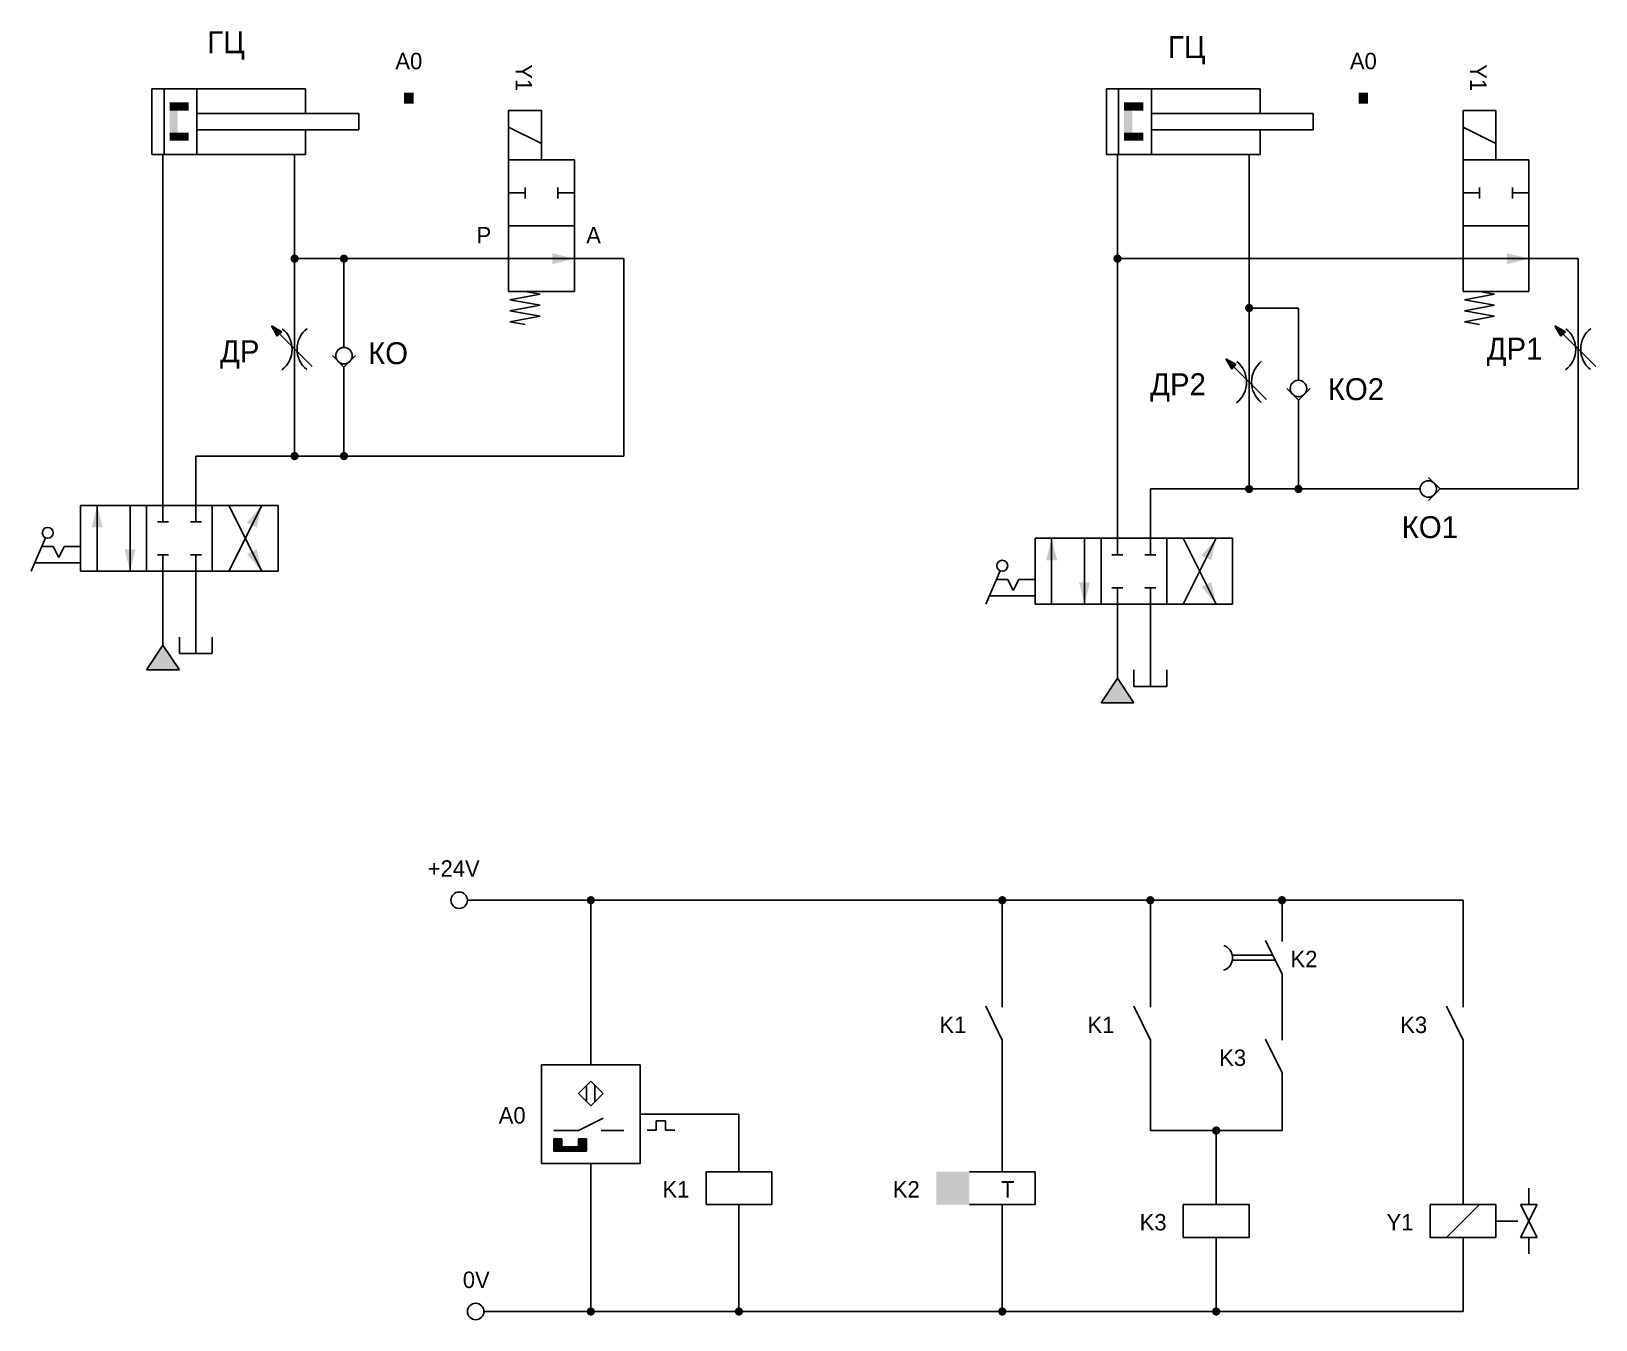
# Model space of a CAD drawing. Extents: x 2 to 145, y 18 to 135.
import ezdxf
from ezdxf.enums import TextEntityAlignment as Align

# ---------------------------------------------------------------- set-up
doc = ezdxf.new("R2010")
doc.units = 0
doc.header["$MEASUREMENT"] = 0
doc.linetypes.add('AUSGEZOGEN', pattern=[0])
doc.linetypes.add('GESTRICHELT', pattern=[3, 2, -1])
for name, color, linetype in [('1', 7, 'AUSGEZOGEN'), ('LINES', 7, 'AUSGEZOGEN'), ('TCONNECTIONS', 7, 'AUSGEZOGEN'), ('TEXT', 7, 'AUSGEZOGEN')]:
    doc.layers.add(name, color=color, linetype=linetype)

# ---------------------------------------------------------------- blocks, each defined once
blk = doc.blocks.new('B2')
at = {"layer": '1', "color": 7}
blk.add_line((2.25, 1.5), (4.5, 1.5), dxfattribs=at)
blk.add_circle((1.5, 1.5), 0.75, dxfattribs=at)
blk.add_text('  0V', height=1.5, dxfattribs=at).set_placement((1, 3.64), align=Align.CENTER)
blk = doc.blocks.new('B3')
at = {"layer": '1', "color": 7}
blk.add_line((2.25, 1.5), (4.5, 1.5), dxfattribs=at)
blk.add_circle((1.5, 1.5), 0.75, dxfattribs=at)
blk.add_text('+24V', height=1.5, dxfattribs=at).set_placement((1, 3.64), align=Align.CENTER)
blk = doc.blocks.new('B4')
at = {"layer": 'TCONNECTIONS', "color": 7, "const_width": 0.375}
blk.add_lwpolyline([(1.3125, 1.5, 1), (1.6875, 1.5, 1)], format="xyb", close=True, dxfattribs=at)
blk = doc.blocks.new('B5')
at = {"layer": 'TCONNECTIONS', "color": 7, "const_width": 0.375}
blk.add_lwpolyline([(1.3125, 1.5, 1), (1.6875, 1.5, 1)], format="xyb", close=True, dxfattribs=at)
blk = doc.blocks.new('B6')
at = {"layer": '1', "color": 7}
for p, q in [((6, 7.5), (6, 5.25)), ((3, 5.25), (9, 5.25)), ((9, 5.25), (9, 2.25)), ((3, 2.25), (9, 2.25)), ((6, 2.25), (6, 0))]:
    blk.add_line(p, q, dxfattribs=at)
for points in [[(3, 5.25), (3, 2.25), (3, 5.25), (0, 2.25)], [(3, 5.25), (0, 2.25), (3, 5.25), (0, 5.25)]]:
    blk.add_solid(points, dxfattribs=at)
for s, p in [('K2', (-2.75, 2.89)), ('T', (6.5, 2.89))]:
    blk.add_text(s, height=1.5, dxfattribs=at).set_placement(p, align=Align.CENTER)
blk = doc.blocks.new('B7')
at = {"layer": '1', "color": 7}
for p, q in [((4.5, 12), (4.5, 10.5)), ((0, 10.5), (0, 1.5)), ((0, 10.5), (9, 10.5)), ((9, 10.5), (9, 1.5)), ((4.5, 9), (3.37, 7.88)), ((4.12, 8.62), (4.12, 7.12)), ((4.5, 9), (5.62, 7.88)), ((4.87, 8.62), (4.87, 7.12)), ((3.37, 7.88), (4.5, 6.75)), ((5.62, 7.88), (4.5, 6.75)), ((9, 6), (12, 6)), ((1.12, 4.5), (3.19, 4.5)), ((3, 4.5), (3.37, 4.5)), ((5.62, 5.62), (3.37, 4.5)), ((5.44, 4.5), (7.5, 4.5)), ((9.62, 4.54), (10.46, 4.54)), ((10.46, 5.39), (10.46, 4.54)), ((10.46, 5.39), (11.31, 5.39)), ((11.31, 5.39), (11.31, 4.54)), ((11.31, 4.54), (12.15, 4.54)), ((1.12, 3.75), (1.12, 2.62)), ((1.12, 3.75), (1.87, 3.75)), ((1.87, 3.75), (1.87, 3)), ((1.87, 3), (3.37, 3)), ((2.62, 3), (3.37, 3)), ((3.37, 3.75), (4.12, 3.75)), ((3.37, 3.75), (4.12, 3.75)), ((3.37, 3.75), (3.37, 3)), ((3.37, 3.75), (3.37, 3)), ((4.12, 3.75), (4.12, 2.62)), ((4.12, 3.75), (4.12, 2.62)), ((0, 1.5), (9, 1.5)), ((1.12, 2.62), (4.12, 2.62)), ((2.62, 2.62), (4.12, 2.62)), ((4.5, 1.5), (4.5, 0)), ((4.5, 1.5), (4.5, 0))]:
    blk.add_line(p, q, dxfattribs=at)
for points in [[(1.12, 3.75), (1.12, 2.62), (1.12, 3.75), (1.87, 3)], [(1.12, 3.75), (1.87, 3), (1.12, 3.75), (1.87, 3.75)], [(1.12, 2.62), (2.62, 2.62), (1.12, 2.62), (1.87, 3)], [(2.62, 2.62), (2.62, 3), (2.62, 2.62), (1.87, 3)], [(3.37, 3), (2.62, 3), (3.37, 3), (2.62, 2.62)], [(3.37, 3), (2.62, 2.62), (3.37, 3), (4.12, 2.62)], [(3.37, 3), (4.12, 2.62), (3.37, 3), (4.12, 3.75)], [(4.12, 3.75), (3.37, 3.75), (4.12, 3.75), (3.37, 3)]]:
    blk.add_solid(points, dxfattribs=at)
blk.add_text('A0', height=1.5, dxfattribs=at).set_placement((-2.67, 5.14), align=Align.CENTER)
blk = doc.blocks.new('B8')
at = {"layer": 'TCONNECTIONS', "color": 7, "const_width": 0.375}
blk.add_lwpolyline([(1.3125, 1.5, 1), (1.6875, 1.5, 1)], format="xyb", close=True, dxfattribs=at)
blk = doc.blocks.new('B9')
at = {"layer": 'TCONNECTIONS', "color": 7, "const_width": 0.375}
blk.add_lwpolyline([(1.3125, 1.5, 1), (1.6875, 1.5, 1)], format="xyb", close=True, dxfattribs=at)
blk = doc.blocks.new('B10')
at = {"layer": '1', "color": 7}
for p, q in [((3, 7.5), (3, 5.25)), ((0, 5.25), (6, 5.25)), ((0, 5.25), (0, 2.25)), ((6, 5.25), (6, 2.25)), ((0, 2.25), (6, 2.25)), ((3, 2.25), (3, 0))]:
    blk.add_line(p, q, dxfattribs=at)
blk.add_text('K1', height=1.5, dxfattribs=at).set_placement((-2.75, 2.89), align=Align.CENTER)
blk = doc.blocks.new('B11')
at = {"layer": 'TCONNECTIONS', "color": 7, "const_width": 0.375}
blk.add_lwpolyline([(1.3125, 1.5, 1), (1.6875, 1.5, 1)], format="xyb", close=True, dxfattribs=at)
blk = doc.blocks.new('B12')
at = {"layer": '1', "color": 7}
for p, q in [((2.5, 7.5), (2.5, 5.25)), ((1, 5.33), (2.5, 2.25)), ((2.5, 2.25), (2.5, 0))]:
    blk.add_line(p, q, dxfattribs=at)
blk.add_text('K1', height=1.5, dxfattribs=at).set_placement((-2, 2.89), align=Align.CENTER)
blk = doc.blocks.new('B13')
at = {"layer": '1', "color": 7}
for p, q in [((3, 7.5), (3, 5.25)), ((0, 5.25), (6, 5.25)), ((0, 5.25), (0, 2.25)), ((6, 5.25), (6, 2.25)), ((0, 2.25), (6, 2.25)), ((3, 2.25), (3, 0))]:
    blk.add_line(p, q, dxfattribs=at)
blk.add_text('K3', height=1.5, dxfattribs=at).set_placement((-2.75, 2.89), align=Align.CENTER)
blk = doc.blocks.new('B14')
at = {"layer": '1', "color": 7}
for p, q in [((2.5, 7.5), (2.5, 5.25)), ((1, 5.33), (2.5, 2.25)), ((2.5, 2.25), (2.5, 0))]:
    blk.add_line(p, q, dxfattribs=at)
blk.add_text('K1', height=1.5, dxfattribs=at).set_placement((-2, 2.89), align=Align.CENTER)
blk = doc.blocks.new('B15')
at = {"layer": '1', "color": 7}
for p, q in [((2.5, 7.5), (2.5, 5.25)), ((1, 5.33), (2.5, 2.25)), ((-2, 3.98), (1.6, 3.98)), ((-2, 3.53), (1.82, 3.53)), ((2.5, 2.25), (2.5, 0))]:
    blk.add_line(p, q, dxfattribs=at)
blk.add_arc((-3.2, 3.75), 1.19, 288, 71, dxfattribs=at)
blk.add_text('K2', height=1.5, dxfattribs=at).set_placement((4.5, 2.89), align=Align.CENTER)
blk = doc.blocks.new('B16')
at = {"layer": '1', "color": 7}
for p, q in [((2.5, 7.5), (2.5, 5.25)), ((1, 5.33), (2.5, 2.25)), ((2.5, 2.25), (2.5, 0))]:
    blk.add_line(p, q, dxfattribs=at)
blk.add_text('K3', height=1.5, dxfattribs=at).set_placement((-2, 2.89), align=Align.CENTER)
blk = doc.blocks.new('B17')
at = {"layer": 'TCONNECTIONS', "color": 7, "const_width": 0.375}
blk.add_lwpolyline([(1.3125, 1.5, 1), (1.6875, 1.5, 1)], format="xyb", close=True, dxfattribs=at)
blk = doc.blocks.new('B18')
at = {"layer": 'TCONNECTIONS', "color": 7, "const_width": 0.375}
blk.add_lwpolyline([(1.3125, 1.5, 1), (1.6875, 1.5, 1)], format="xyb", close=True, dxfattribs=at)
blk = doc.blocks.new('B19')
at = {"layer": '1', "color": 7}
for p, q in [((3, 7.5), (3, 5.25)), ((9, 6.75), (9, 5.25)), ((0, 5.25), (0, 2.25)), ((0, 5.25), (6, 5.25)), ((4.5, 5.25), (1.5, 2.25)), ((6, 5.25), (6, 2.25)), ((8.25, 5.25), (9.75, 2.25)), ((9.75, 5.25), (8.25, 2.25)), ((8.25, 5.25), (9.75, 5.25)), ((0, 2.25), (6, 2.25)), ((3, 2.25), (3, 0)), ((8.25, 2.25), (9.75, 2.25)), ((9, 2.25), (9, 0.75))]:
    blk.add_line(p, q, dxfattribs=at)
at = {"layer": '1', "color": 7, "linetype": 'GESTRICHELT'}
blk.add_line((6, 3.75), (9, 3.75), dxfattribs=at)
blk.add_line((6, 3.75), (9, 3.75), dxfattribs=at)
at = {"layer": '1', "color": 7}
blk.add_text('Y1', height=1.5, dxfattribs=at).set_placement((-2.75, 2.89), align=Align.CENTER)
blk = doc.blocks.new('B20')
at = {"layer": '1', "color": 7}
for p, q in [((2.5, 7.5), (2.5, 5.25)), ((1, 5.33), (2.5, 2.25)), ((2.5, 2.25), (2.5, 0))]:
    blk.add_line(p, q, dxfattribs=at)
blk.add_text('K3', height=1.5, dxfattribs=at).set_placement((-2, 2.89), align=Align.CENTER)
blk = doc.blocks.new('B21')
at = {"layer": 'TCONNECTIONS', "color": 7, "const_width": 0.375}
blk.add_lwpolyline([(1.3125, 1.5, 1), (1.6875, 1.5, 1)], format="xyb", close=True, dxfattribs=at)
blk = doc.blocks.new('B22')
at = {"layer": 'TCONNECTIONS', "color": 7, "const_width": 0.375}
blk.add_lwpolyline([(1.3125, 1.5, 1), (1.6875, 1.5, 1)], format="xyb", close=True, dxfattribs=at)
blk = doc.blocks.new('B23')
at = {"layer": '1', "color": 7}
for p, q in [((12, 9), (12, 7.5)), ((15, 9), (15, 7.5)), ((10.5, 7.5), (4.5, 7.5)), ((4.5, 7.5), (4.5, 1.5)), ((6, 7.5), (6, 1.5)), ((9, 7.5), (9, 1.5)), ((10.5, 1.5), (10.5, 7.5)), ((16.5, 7.5), (10.5, 7.5)), ((10.5, 7.5), (10.5, 1.5)), ((12, 7.5), (12, 6)), ((15, 7.5), (15, 6)), ((16.5, 1.5), (16.5, 7.5)), ((22.5, 7.5), (16.5, 7.5)), ((16.5, 7.5), (16.5, 1.5)), ((21, 1.5), (18, 7.5)), ((18, 1.5), (21, 7.5)), ((22.5, 1.5), (22.5, 7.5)), ((11.5, 6), (12.5, 6)), ((14.5, 6), (15.5, 6)), ((0, 1.5), (1.3, 4.54)), ((2, 3.75), (0.96, 3.75)), ((2, 3.75), (2.5, 2.75)), ((2.5, 2.75), (3, 3.75)), ((4.5, 3.75), (3, 3.75)), ((11.5, 3), (12.5, 3)), ((12, 3), (12, 1.5)), ((14.5, 3), (15.5, 3)), ((15, 3), (15, 1.5)), ((4.5, 2.25), (0.32, 2.25)), ((4.5, 1.5), (10.5, 1.5)), ((10.5, 1.5), (16.5, 1.5)), ((12, 0), (12, 1.5)), ((15, 0), (15, 1.5)), ((16.5, 1.5), (22.5, 1.5))]:
    blk.add_line(p, q, dxfattribs=at)
blk.add_circle((1.5, 5), 0.5, dxfattribs=at)
for points in [[(6, 7.5), (5.5, 5.5), (6, 7.5), (6.5, 5.5)], [(21, 7.5), (20.55, 5.49), (21, 7.5), (19.66, 5.93)], [(9, 1.5), (9.5, 3.5), (9, 1.5), (8.5, 3.5)], [(21, 1.5), (20.55, 3.51), (21, 1.5), (19.66, 3.07)]]:
    blk.add_solid(points, dxfattribs=at)
blk = doc.blocks.new('B24')
at = {"layer": '1', "color": 7}
for p, q in [((0, 8), (0, 2)), ((0, 8), (14, 8)), ((1.1, 8), (1.1, 2)), ((4.1, 8), (4.1, 2)), ((14, 8), (14, 5.75)), ((4.1, 5.75), (18.85, 5.75)), ((18.85, 5.75), (18.85, 4.25)), ((18.85, 4.25), (4.1, 4.25)), ((14, 4.25), (14, 2)), ((0, 2), (14, 2)), ((1, 2), (1, 0)), ((13, 2), (13, 0))]:
    blk.add_line(p, q, dxfattribs=at)
for points in [[(1.6, 3.25), (1.6, 6.75), (2.35, 3.25), (2.35, 6.75)], [(1.6, 6), (1.6, 6.75), (3.35, 6), (3.35, 6.75)], [(1.6, 3.25), (1.6, 4), (3.35, 3.25), (3.35, 4)]]:
    blk.add_solid(points, dxfattribs=at)
blk = doc.blocks.new('B25')
at = {"layer": '1', "color": 7}
for p, q in [((2, 3.5), (2, 2.75)), ((2, 2.75), (0.5, 0.5)), ((2, 2.75), (3.5, 0.5)), ((0.5, 0.5), (3.5, 0.5))]:
    blk.add_line(p, q, dxfattribs=at)
blk.add_solid([(2, 2.75), (0.5, 0.5), (2, 2.75), (3.5, 0.5)], dxfattribs=at)
blk = doc.blocks.new('B26')
at = {"layer": '1', "color": 7}
for p, q in [((2, 3.5), (2, 0.5)), ((0.5, 2), (0.5, 0.5)), ((3.5, 2), (3.5, 0.5)), ((0.5, 0.5), (3.5, 0.5))]:
    blk.add_line(p, q, dxfattribs=at)
blk = doc.blocks.new('B27')
at = {"layer": 'TEXT', "color": 7}
blk.add_text('ГЦ', height=2, dxfattribs=at).set_placement((2.5, 1.73), align=Align.CENTER)
blk = doc.blocks.new('B28')
at = {"layer": '1', "color": 7}
for p, q in [((1.06, 6), (1.06, 3.92)), ((0, 3.16), (1.06, 2.1)), ((2.12, 3.16), (1.06, 2.1)), ((1.06, 2.1), (1.06, 0))]:
    blk.add_line(p, q, dxfattribs=at)
blk.add_circle((1.06, 3.16), 0.75, dxfattribs=at)
blk = doc.blocks.new('B29')
at = {"layer": '1', "color": 7}
for p, q in [((1.5, 21), (4.5, 21)), ((1.5, 16.5), (1.5, 21)), ((4.5, 21), (4.5, 16.5)), ((4.5, 18), (1.5, 19.5)), ((1.5, 16.5), (1.5, 10.5)), ((7.5, 16.5), (1.5, 16.5)), ((7.5, 10.5), (7.5, 16.5)), ((3, 13.5), (1.5, 13.5)), ((3, 14), (3, 13)), ((6, 14), (6, 13)), ((6, 13.5), (7.5, 13.5)), ((1.5, 10.5), (7.5, 10.5)), ((1.5, 10.5), (1.5, 4.5)), ((7.5, 10.5), (1.5, 10.5)), ((7.5, 4.5), (7.5, 10.5)), ((0, 7.5), (1.5, 7.5)), ((7.5, 7.5), (1.5, 7.5)), ((9, 7.5), (7.5, 7.5)), ((1.5, 4.5), (7.5, 4.5)), ((3, 4.5), (4.375, 4.25)), ((4.375, 4.25), (1.625, 3.75)), ((1.625, 3.75), (4.375, 3.25)), ((4.375, 3.25), (1.625, 2.75)), ((1.625, 2.75), (4.375, 2.25)), ((4.375, 2.25), (1.625, 1.75)), ((1.625, 1.75), (3, 1.5))]:
    blk.add_line(p, q, dxfattribs=at)
blk.add_solid([(7.5, 7.5), (5.5, 8), (7.5, 7.5), (5.5, 7)], dxfattribs=at)
blk.add_text('Y1', height=1.5, rotation=270, dxfattribs=at).set_placement((2.143, 24), align=Align.CENTER)
blk = doc.blocks.new('B30')
at = {"layer": '1', "color": 7}
blk.add_solid([(3.96, -2.62), (4.84, -2.62), (3.96, -3.63), (4.84, -3.63)], dxfattribs=at)
blk.add_text('A0', height=1.5, dxfattribs=at).set_placement((4.4, -0.48), align=Align.CENTER)
blk = doc.blocks.new('B31')
at = {"layer": 'TCONNECTIONS', "color": 7, "const_width": 0.375}
blk.add_lwpolyline([(1.3125, 1.5, 1), (1.6875, 1.5, 1)], format="xyb", close=True, dxfattribs=at)
blk = doc.blocks.new('B32')
at = {"layer": 'TCONNECTIONS', "color": 7, "const_width": 0.375}
blk.add_lwpolyline([(1.3125, 1.5, 1), (1.6875, 1.5, 1)], format="xyb", close=True, dxfattribs=at)
blk = doc.blocks.new('B33')
at = {"layer": 'TCONNECTIONS', "color": 7, "const_width": 0.375}
blk.add_lwpolyline([(1.3125, 1.5, 1), (1.6875, 1.5, 1)], format="xyb", close=True, dxfattribs=at)
blk = doc.blocks.new('B34')
at = {"layer": 'TCONNECTIONS', "color": 7, "const_width": 0.375}
blk.add_lwpolyline([(1.3125, 1.5, 1), (1.6875, 1.5, 1)], format="xyb", close=True, dxfattribs=at)
blk = doc.blocks.new('B35')
at = {"layer": '1', "color": 7}
for p, q in [((2.84, 2.12), (3.9, 1.06)), ((0, 1.06), (2.08, 1.06)), ((2.84, 0), (3.9, 1.06)), ((3.9, 1.06), (6, 1.06))]:
    blk.add_line(p, q, dxfattribs=at)
blk.add_circle((2.84, 1.06), 0.75, dxfattribs=at)
blk = doc.blocks.new('B36')
at = {"layer": '1', "color": 7}
for p, q in [((2.53, 0), (2.53, 10.5)), ((0.41, 7.37), (0.94, 6.42)), ((0.41, 7.37), (1.36, 6.84)), ((0.41, 7.37), (4.12, 3.66)), ((0.94, 6.42), (1.36, 6.84))]:
    blk.add_line(p, q, dxfattribs=at)
for centre, start, end in [((5.15, 5.25), 128, 231), ((-0.1, 5.25), 308, 51)]:
    blk.add_arc(centre, 2.4, start, end, dxfattribs=at)
blk.add_solid([(0.41, 7.37), (0.94, 6.42), (0.41, 7.37), (1.36, 6.84)], dxfattribs=at)
blk = doc.blocks.new('B37')
at = {"layer": '1', "color": 7}
for p, q in [((2.53, 0), (2.53, 10.5)), ((0.41, 7.37), (0.94, 6.42)), ((0.41, 7.37), (1.36, 6.84)), ((0.41, 7.37), (4.12, 3.66)), ((0.94, 6.42), (1.36, 6.84))]:
    blk.add_line(p, q, dxfattribs=at)
for centre, start, end in [((5.15, 5.25), 128, 231), ((-0.1, 5.25), 308, 51)]:
    blk.add_arc(centre, 2.4, start, end, dxfattribs=at)
blk.add_solid([(0.41, 7.37), (0.94, 6.42), (0.41, 7.37), (1.36, 6.84)], dxfattribs=at)
blk = doc.blocks.new('B38')
at = {"layer": '1', "color": 7}
for p, q in [((12, 9), (12, 7.5)), ((15, 9), (15, 7.5)), ((10.5, 7.5), (4.5, 7.5)), ((4.5, 7.5), (4.5, 1.5)), ((6, 7.5), (6, 1.5)), ((9, 7.5), (9, 1.5)), ((10.5, 1.5), (10.5, 7.5)), ((16.5, 7.5), (10.5, 7.5)), ((10.5, 7.5), (10.5, 1.5)), ((12, 7.5), (12, 6)), ((15, 7.5), (15, 6)), ((16.5, 1.5), (16.5, 7.5)), ((22.5, 7.5), (16.5, 7.5)), ((16.5, 7.5), (16.5, 1.5)), ((21, 1.5), (18, 7.5)), ((18, 1.5), (21, 7.5)), ((22.5, 1.5), (22.5, 7.5)), ((11.5, 6), (12.5, 6)), ((14.5, 6), (15.5, 6)), ((0, 1.5), (1.3, 4.54)), ((2, 3.75), (0.96, 3.75)), ((2, 3.75), (2.5, 2.75)), ((2.5, 2.75), (3, 3.75)), ((4.5, 3.75), (3, 3.75)), ((11.5, 3), (12.5, 3)), ((12, 3), (12, 1.5)), ((14.5, 3), (15.5, 3)), ((15, 3), (15, 1.5)), ((4.5, 2.25), (0.32, 2.25)), ((4.5, 1.5), (10.5, 1.5)), ((10.5, 1.5), (16.5, 1.5)), ((12, 0), (12, 1.5)), ((15, 0), (15, 1.5)), ((16.5, 1.5), (22.5, 1.5))]:
    blk.add_line(p, q, dxfattribs=at)
blk.add_circle((1.5, 5), 0.5, dxfattribs=at)
for points in [[(6, 7.5), (5.5, 5.5), (6, 7.5), (6.5, 5.5)], [(21, 7.5), (20.55, 5.49), (21, 7.5), (19.66, 5.93)], [(9, 1.5), (9.5, 3.5), (9, 1.5), (8.5, 3.5)], [(21, 1.5), (20.55, 3.51), (21, 1.5), (19.66, 3.07)]]:
    blk.add_solid(points, dxfattribs=at)
blk = doc.blocks.new('B39')
at = {"layer": '1', "color": 7}
for p, q in [((0, 8), (0, 2)), ((0, 8), (14, 8)), ((1.1, 8), (1.1, 2)), ((4.1, 8), (4.1, 2)), ((14, 8), (14, 5.75)), ((4.1, 5.75), (18.85, 5.75)), ((18.85, 5.75), (18.85, 4.25)), ((18.85, 4.25), (4.1, 4.25)), ((14, 4.25), (14, 2)), ((0, 2), (14, 2)), ((1, 2), (1, 0)), ((13, 2), (13, 0))]:
    blk.add_line(p, q, dxfattribs=at)
for points in [[(1.6, 3.25), (1.6, 6.75), (2.35, 3.25), (2.35, 6.75)], [(1.6, 6), (1.6, 6.75), (3.35, 6), (3.35, 6.75)], [(1.6, 3.25), (1.6, 4), (3.35, 3.25), (3.35, 4)]]:
    blk.add_solid(points, dxfattribs=at)
blk = doc.blocks.new('B40')
at = {"layer": '1', "color": 7}
for p, q in [((2, 3.5), (2, 2.75)), ((2, 2.75), (0.5, 0.5)), ((2, 2.75), (3.5, 0.5)), ((0.5, 0.5), (3.5, 0.5))]:
    blk.add_line(p, q, dxfattribs=at)
blk.add_solid([(2, 2.75), (0.5, 0.5), (2, 2.75), (3.5, 0.5)], dxfattribs=at)
blk = doc.blocks.new('B41')
at = {"layer": '1', "color": 7}
for p, q in [((2, 3.5), (2, 0.5)), ((0.5, 2), (0.5, 0.5)), ((3.5, 2), (3.5, 0.5)), ((0.5, 0.5), (3.5, 0.5))]:
    blk.add_line(p, q, dxfattribs=at)
blk = doc.blocks.new('B42')
at = {"layer": 'TEXT', "color": 7}
blk.add_text('ГЦ', height=2, dxfattribs=at).set_placement((2.5, 1.73), align=Align.CENTER)
blk = doc.blocks.new('B43')
at = {"layer": '1', "color": 7}
for p, q in [((2.53, 0), (2.53, 10.5)), ((0.41, 7.37), (0.94, 6.42)), ((0.41, 7.37), (1.36, 6.84)), ((0.41, 7.37), (4.12, 3.66)), ((0.94, 6.42), (1.36, 6.84))]:
    blk.add_line(p, q, dxfattribs=at)
for centre, start, end in [((5.15, 5.25), 128, 231), ((-0.1, 5.25), 308, 51)]:
    blk.add_arc(centre, 2.4, start, end, dxfattribs=at)
blk.add_solid([(0.41, 7.37), (0.94, 6.42), (0.41, 7.37), (1.36, 6.84)], dxfattribs=at)
blk = doc.blocks.new('B44')
at = {"layer": '1', "color": 7}
for p, q in [((1.06, 6), (1.06, 3.92)), ((0, 3.16), (1.06, 2.1)), ((2.12, 3.16), (1.06, 2.1)), ((1.06, 2.1), (1.06, 0))]:
    blk.add_line(p, q, dxfattribs=at)
blk.add_circle((1.06, 3.16), 0.75, dxfattribs=at)
blk = doc.blocks.new('B45')
at = {"layer": '1', "color": 7}
for p, q in [((1.5, 21), (4.5, 21)), ((1.5, 16.5), (1.5, 21)), ((4.5, 21), (4.5, 16.5)), ((4.5, 18), (1.5, 19.5)), ((1.5, 16.5), (1.5, 10.5)), ((7.5, 16.5), (1.5, 16.5)), ((7.5, 10.5), (7.5, 16.5)), ((3, 13.5), (1.5, 13.5)), ((3, 14), (3, 13)), ((6, 14), (6, 13)), ((6, 13.5), (7.5, 13.5)), ((1.5, 10.5), (7.5, 10.5)), ((1.5, 10.5), (1.5, 4.5)), ((7.5, 10.5), (1.5, 10.5)), ((7.5, 4.5), (7.5, 10.5)), ((0, 7.5), (1.5, 7.5)), ((7.5, 7.5), (1.5, 7.5)), ((9, 7.5), (7.5, 7.5)), ((1.5, 4.5), (7.5, 4.5)), ((3, 4.5), (4.38, 4.25)), ((4.38, 4.25), (1.62, 3.75)), ((1.62, 3.75), (4.38, 3.25)), ((4.38, 3.25), (1.62, 2.75)), ((1.62, 2.75), (4.38, 2.25)), ((4.38, 2.25), (1.62, 1.75)), ((1.62, 1.75), (3, 1.5))]:
    blk.add_line(p, q, dxfattribs=at)
blk.add_solid([(7.5, 7.5), (5.5, 8), (7.5, 7.5), (5.5, 7)], dxfattribs=at)
blk.add_text('Y1', height=1.5, rotation=270, dxfattribs=at).set_placement((2.14, 24), align=Align.CENTER)
for s, p in [('P', (-0.75, 8.89)), ('A', (9.25, 8.89))]:
    blk.add_text(s, height=1.5, dxfattribs=at).set_placement(p, align=Align.CENTER)
blk = doc.blocks.new('B46')
at = {"layer": '1', "color": 7}
blk.add_solid([(3.96, -2.62), (4.84, -2.62), (3.96, -3.63), (4.84, -3.63)], dxfattribs=at)
blk.add_text('A0', height=1.5, dxfattribs=at).set_placement((4.4, -0.48), align=Align.CENTER)
blk = doc.blocks.new('B47')
at = {"layer": 'TCONNECTIONS', "color": 7, "const_width": 0.375}
blk.add_lwpolyline([(1.3125, 1.5, 1), (1.6875, 1.5, 1)], format="xyb", close=True, dxfattribs=at)
blk = doc.blocks.new('B48')
at = {"layer": 'TCONNECTIONS', "color": 7, "const_width": 0.375}
blk.add_lwpolyline([(1.3125, 1.5, 1), (1.6875, 1.5, 1)], format="xyb", close=True, dxfattribs=at)
blk = doc.blocks.new('B49')
at = {"layer": 'TCONNECTIONS', "color": 7, "const_width": 0.375}
blk.add_lwpolyline([(1.3125, 1.5, 1), (1.6875, 1.5, 1)], format="xyb", close=True, dxfattribs=at)
blk = doc.blocks.new('B50')
at = {"layer": 'TCONNECTIONS', "color": 7, "const_width": 0.375}
blk.add_lwpolyline([(1.3125, 1.5, 1), (1.6875, 1.5, 1)], format="xyb", close=True, dxfattribs=at)
blk = doc.blocks.new('B1')
at = {"layer": 'LINES', "color": 7}
for p, q in [((122.75, 107), (122.75, 122)), ((134.75, 122), (134.75, 117.5)), ((209.75, 114.5), (209.75, 122)), ((209.75, 122), (209.75, 122)), ((221.75, 122), (221.75, 110)), ((134.75, 117.5), (134.75, 117.5)), ((134.75, 117.5), (134.75, 114.5)), ((134.75, 114.5), (134.75, 111.5)), ((134.75, 114.5), (139.25, 114.5)), ((134.75, 114.5), (134.75, 114.5)), ((139.25, 111.5), (139.25, 114.5)), ((139.25, 114.5), (143.75, 114.5)), ((143.75, 114.5), (152.75, 114.5)), ((143.75, 114.5), (143.75, 114.5)), ((161.75, 114.5), (164.75, 114.5)), ((164.75, 114.5), (164.75, 96.5)), ((209.75, 107), (209.75, 114.5)), ((209.75, 114.5), (224.75, 114.5)), ((224.75, 114.5), (239.75, 114.5)), ((224.75, 114.5), (224.75, 114.5)), ((248.75, 114.5), (251.75, 114.5)), ((251.75, 114.5), (251.75, 111.5)), ((134.75, 111.5), (134.75, 111.5)), ((139.25, 108.5), (139.25, 111.5)), ((139.25, 111.5), (139.25, 111.5)), ((251.75, 111.5), (251.75, 111.5)), ((221.75, 110), (221.75, 110)), ((221.75, 110), (226.25, 110)), ((221.75, 110), (221.75, 110)), ((221.75, 110), (221.75, 110)), ((221.75, 110), (221.75, 108.5)), ((226.25, 105.5), (226.25, 110)), ((122.75, 93.5), (122.75, 107)), ((122.75, 107), (122.75, 107)), ((209.75, 90.5), (209.75, 107)), ((209.75, 107), (209.75, 107)), ((226.25, 105.5), (226.25, 105.5)), ((139.25, 102.5), (139.25, 102.5)), ((139.25, 102.5), (139.25, 96.5)), ((134.75, 96.5), (134.75, 101)), ((134.75, 101), (134.75, 101)), ((251.75, 101), (251.75, 101)), ((251.75, 101), (251.75, 93.5)), ((226.25, 99.5), (226.25, 99.5)), ((226.25, 99.5), (226.25, 93.5)), ((221.75, 95), (221.75, 98)), ((125.75, 93.5), (125.75, 96.5)), ((125.75, 96.5), (134.75, 96.5)), ((134.75, 96.5), (134.75, 96.5)), ((134.75, 96.5), (139.25, 96.5)), ((134.75, 96.5), (134.75, 96.5)), ((139.25, 96.5), (139.25, 96.5)), ((139.25, 96.5), (164.75, 96.5)), ((221.75, 93.5), (221.75, 95)), ((221.75, 95), (221.75, 95)), ((212.75, 90.5), (212.75, 93.5)), ((212.75, 93.5), (221.75, 93.5)), ((221.75, 93.5), (221.75, 93.5)), ((221.75, 93.5), (226.25, 93.5)), ((221.75, 93.5), (221.75, 93.5)), ((226.25, 93.5), (226.25, 93.5)), ((226.25, 93.5), (230.75, 93.5)), ((230.75, 93.5), (230.75, 93.5)), ((230.75, 93.5), (235.25, 93.5)), ((241.25, 93.5), (251.75, 93.5)), ((122.75, 84.5), (122.75, 83)), ((125.75, 84.5), (125.75, 83)), ((122.75, 83), (122.75, 83)), ((122.75, 83), (122.75, 80)), ((125.75, 83), (125.75, 83)), ((125.75, 83), (125.75, 81.5)), ((209.75, 81.5), (209.75, 80)), ((212.75, 81.5), (212.75, 80)), ((209.75, 80), (209.75, 80)), ((209.75, 80), (209.75, 77)), ((212.75, 80), (212.75, 80)), ((212.75, 80), (212.75, 78.5)), ((152.75, 56), (161.75, 56)), ((161.75, 56), (161.75, 56)), ((161.75, 48.5), (161.75, 56)), ((161.75, 56), (199.25, 56)), ((199.25, 56), (199.25, 53)), ((199.25, 56), (212.75, 56)), ((199.25, 56), (199.25, 56)), ((212.75, 56), (212.75, 56)), ((212.75, 56), (212.75, 48.5)), ((212.75, 56), (224.75, 56)), ((212.75, 56), (212.75, 56)), ((224.75, 54.5), (224.75, 56)), ((224.75, 56), (224.75, 56)), ((224.75, 56), (241.25, 56)), ((224.75, 56), (224.75, 56)), ((241.25, 48.5), (241.25, 56)), ((199.25, 53), (199.25, 53)), ((199.25, 53), (199.25, 48.5)), ((161.75, 42.5), (161.75, 48.5)), ((161.75, 48.5), (161.75, 48.5)), ((212.75, 48.5), (212.75, 48.5)), ((241.25, 48.5), (241.25, 48.5)), ((224.75, 47), (224.75, 47)), ((224.75, 47), (224.75, 47)), ((224.75, 47), (224.75, 45.5)), ((199.25, 36.5), (199.25, 41)), ((212.75, 41), (212.75, 41)), ((212.75, 41), (212.75, 35)), ((241.25, 36.5), (241.25, 41)), ((224.75, 35), (224.75, 38)), ((169.25, 36.5), (175.25, 36.5)), ((175.25, 36.5), (175.25, 33.5)), ((199.25, 33.5), (199.25, 36.5)), ((199.25, 36.5), (199.25, 36.5)), ((241.25, 30.5), (241.25, 36.5)), ((241.25, 36.5), (241.25, 36.5)), ((212.75, 35), (218.75, 35)), ((218.75, 30.5), (218.75, 35)), ((218.75, 35), (218.75, 35)), ((218.75, 35), (224.75, 35)), ((175.25, 33.5), (175.25, 33.5)), ((161.75, 30.5), (161.75, 26)), ((161.75, 26), (161.75, 26)), ((161.75, 26), (161.75, 18.5)), ((175.25, 26), (175.25, 24.5)), ((199.25, 23), (199.25, 26)), ((175.25, 24.5), (175.25, 24.5)), ((175.25, 24.5), (175.25, 18.5)), ((199.25, 18.5), (199.25, 23)), ((199.25, 23), (199.25, 23)), ((218.75, 18.5), (218.75, 23)), ((218.75, 23), (218.75, 23)), ((241.25, 23), (241.25, 23)), ((241.25, 23), (241.25, 18.5)), ((154.25, 18.5), (161.75, 18.5)), ((154.25, 18.5), (154.25, 18.5)), ((161.75, 18.5), (175.25, 18.5)), ((161.75, 18.5), (161.75, 18.5)), ((175.25, 18.5), (199.25, 18.5)), ((199.25, 18.5), (199.25, 18.5)), ((199.25, 18.5), (218.75, 18.5)), ((218.75, 18.5), (218.75, 18.5)), ((218.75, 18.5), (241.25, 18.5))]:
    blk.add_line(p, q, dxfattribs=at)

msp = doc.modelspace()

# ---------------------------------------------------------------- block references
at = {"layer": '1'}
for name, p in [('B42', (17.75, 131.5)), ('B27', (105.31, 131.06)), ('B46', (32.51, 132.25)), ('B30', (119.51, 132.25)), ('B45', (44.5, 107)), ('B29', (131.5, 107)), ('B39', (13.5, 122)), ('B24', (100.5, 122)), ('B1', (-108.25, 0)), ('B47', (25, 113)), ('B48', (29.5, 113)), ('B34', (100, 113)), ('B43', (23.97, 101)), ('B36', (140.97, 101)), ('B33', (112, 108.5)), ('B44', (29.94, 102.5)), ('B37', (110.97, 98)), ('B28', (116.94, 99.5)), ('B49', (25, 95)), ('B50', (29.5, 95)), ('B35', (127, 92.44)), ('B38', (2.5, 84.5)), ('B31', (112, 92)), ('B32', (116.5, 92)), ('B23', (89.5, 81.5)), ('B41', (15.5, 78)), ('B40', (12.5, 76.5)), ('B26', (102.5, 75)), ('B25', (99.5, 73.5)), ('B3', (40, 54.5)), ('B8', (52, 54.5)), ('B4', (89.5, 54.5)), ('B18', (103, 54.5)), ('B21', (115, 54.5)), ('B15', (114, 47)), ('B12', (88.5, 41)), ('B14', (102, 41)), ('B20', (130.5, 41)), ('B16', (114, 38)), ('B7', (49, 30.5)), ('B17', (109, 33.5)), ('B10', (64, 26)), ('B6', (85, 26)), ('B13', (107.5, 23)), ('B19', (130, 23)), ('B2', (41.5, 17)), ('B9', (52, 17)), ('B11', (65.5, 17)), ('B5', (89.5, 17)), ('B22', (109, 17))]:
    msp.add_blockref(name, p, dxfattribs=at)

# ---------------------------------------------------------------- texts
at = {"linetype": 'Continuous'}
for s, p in [('ДР', (19.7, 105.06)), ('ДР1', (135.15, 105.29)), ('КО', (33.2, 104.88)), ('ДР2', (104.48, 102.05)), ('КО2', (120.67, 101.6)), ('КО1', (127.41, 89.02))]:
    msp.add_text(s, height=2, dxfattribs=at).set_placement(p)

doc.saveas('drawing.dxf')
